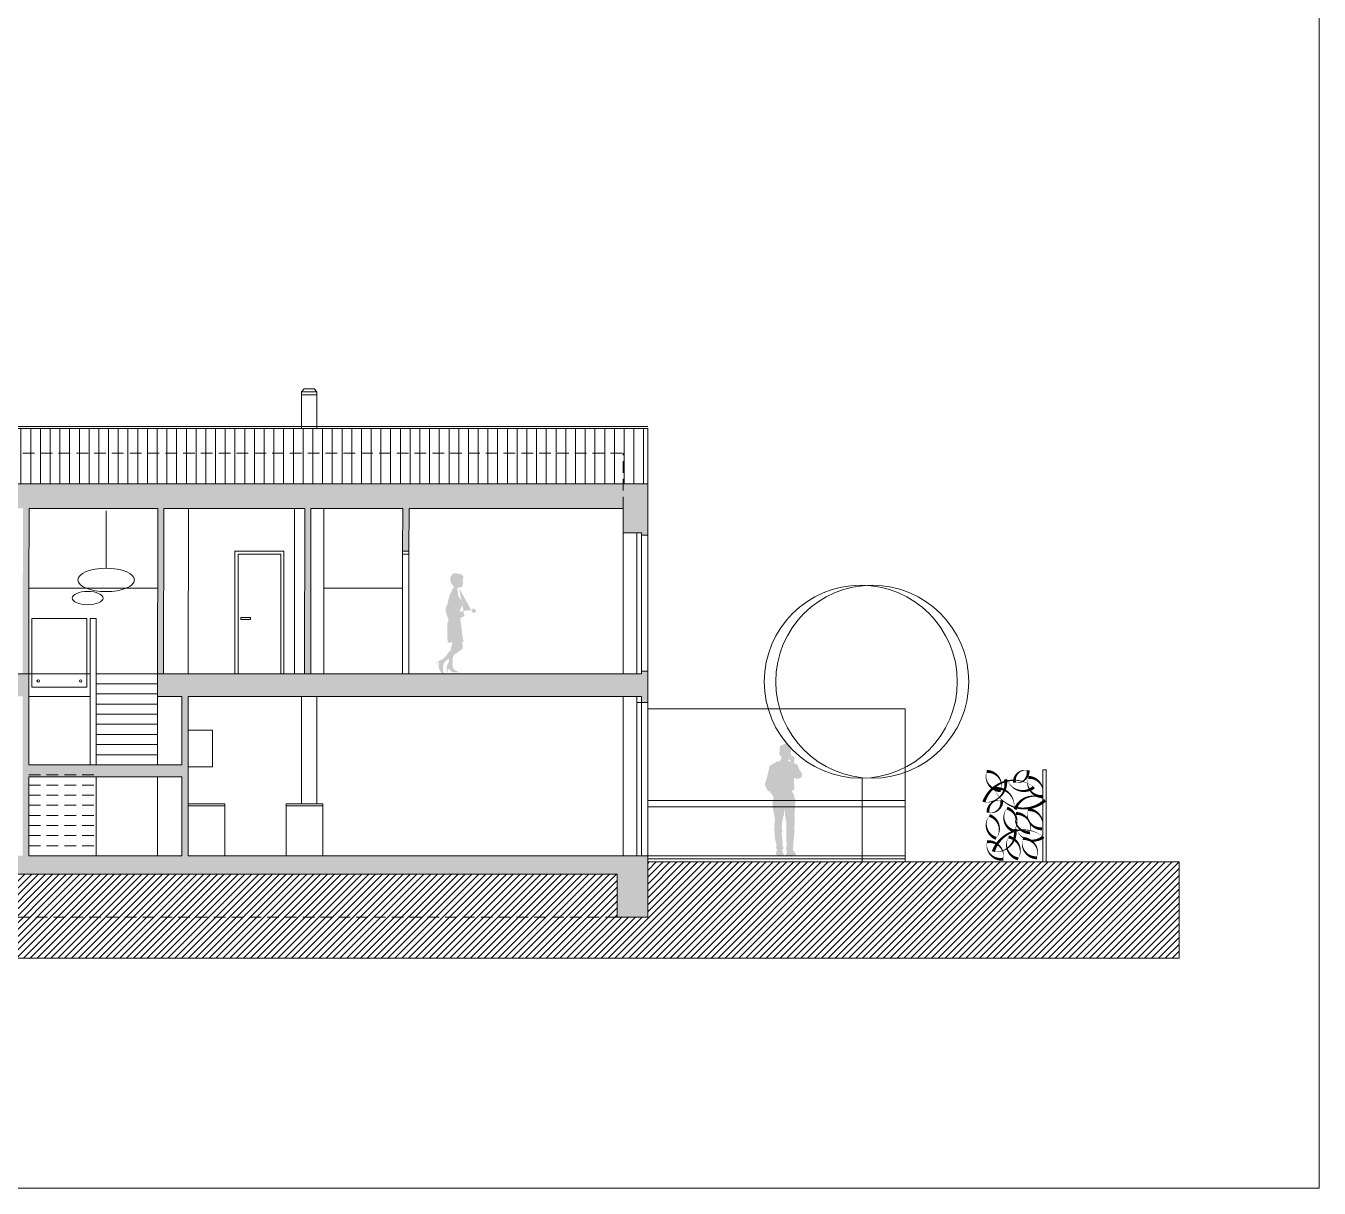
# Model space of a CAD drawing. Header units: metres. Extents: x -686 to 211, y -481 to 125.
# Drawn here: x -202.76 to -181.66, y -262.94 to -243.98 of the extents above; entities that cross this region are included whole.
import ezdxf

# ---------------------------------------------------------------- set-up
doc = ezdxf.new("R2010")
doc.units = ezdxf.units.M
doc.linetypes.add('DASHED', pattern=[19.049999999999997, 12.7, -6.35])
for name, color, linetype in [('2 lidi', 4, 'Continuous'), ('SRAFA', 251, 'Continuous'), ('SRAFY', 3, 'Continuous'), ('stávající stromy', 86, 'Continuous'), ('zariz.predmety', 203, 'Continuous'), ('ZARIZOVAKY', 251, 'Continuous'), ('ZDIVO', 1, 'Continuous')]:
    doc.layers.add(name, color=color, linetype=linetype)
doc.layers.add('FLOATINGWINDOWS', color=2, linetype='Continuous', plot=False)
pattern_1 = [(90, (-31.38879610626662, -166.1209050736639), (-0.15875, 9.720312933465119e-18), [])]

# ---------------------------------------------------------------- blocks, each defined once
blk = doc.blocks.new('pan')
at = {"layer": '2 lidi'}
h = blk.add_hatch(color=254, dxfattribs=at)
h.dxf.hatch_style = 1
h.paths.add_polyline_path([(162.0869538203793, 139.2881764829906), (162.0869538203802, 139.3040680976421), (162.0750297976448, 139.3226083220937), (162.0392576611867, 139.4550384368357), (162.0392576611877, 139.473578639215), (162.0366078518141, 139.4868216661392), (162.0286584919477, 139.4987403660928), (162.0246838290792, 139.5146319807446), (162.0180593568384, 139.5702526320257), (162.0127597722185, 139.5821713319791), (161.9783125575056, 139.6073330588583), (161.9080931721995, 139.6457377905921), (161.8895446772204, 139.6589807954452), (161.8484729902626, 139.6629537101462), (161.8391987086449, 139.6735481052001), (161.8285995735329, 139.6947369394506), (161.8206502136666, 139.7079799443037), (161.8180004384219, 139.7357902589084), (161.8285995735358, 139.7490332858318), (161.8378738210261, 139.7490332858314), (161.851122765515, 139.7715464029088), (161.8550974283854, 139.7914109101872), (161.8537725407633, 139.8099511346381), (161.8484729902711, 139.8152483321651), (161.8471480685236, 139.8827876833992), (161.8391987086581, 139.9105980200758), (161.8232999889242, 139.9186747327599), (161.794152324704, 139.9311921630531), (161.766329548106, 139.941786580179), (161.7471185922498, 139.9444351899794), (161.7040595567926, 139.9364893826556), (161.6782241286919, 139.9153005484073), (161.6696123079481, 139.8934495948151), (161.6629878698305, 139.861004202027), (161.6623254089532, 139.829883136209), (161.6649751841987, 139.8146536629714), (161.6689498811956, 139.803397104432), (161.6696123079428, 139.800086353219), (161.6669625326964, 139.7980999069053), (161.6623254089508, 139.7861811848812), (161.6596756337032, 139.7630059263894), (161.6523887005835, 139.761019480076), (161.6338402056023, 139.7504250629522), (161.6232410363611, 139.7451278654262), (161.621253687862, 139.7411549507275), (161.6066798898773, 139.7047366653123), (161.6066798898769, 139.6961287165725), (161.6133043279902, 139.6537510701442), (161.6146292497409, 139.6424945116049), (161.6106545527428, 139.6325622579657), (161.6027051928761, 139.6279272018537), (161.5821693493957, 139.6193192531146), (161.5682579440327, 139.6166706433162), (161.5589836965421, 139.609386977405), (161.5384478530602, 139.5577392408238), (161.5384478530597, 139.5484691285985), (161.5073128403368, 139.5022512385431), (161.4940639299762, 139.4856974604049), (161.4900892329794, 139.4737787604535), (161.4854521092317, 139.460535733528), (161.4814774122341, 139.449941338475), (161.4808149854855, 139.4307389726106), (161.4847896483539, 139.4121987481596), (161.494726356719, 139.3996178847202), (161.5112875373282, 139.3910099359794), (161.5251989085633, 139.3830641286529), (161.5397727406732, 139.3784290725394), (161.5483845614165, 139.3771047676393), (161.5709077533936, 139.3751183213245), (161.5788571132605, 139.3777669311231), (161.5907811359974, 139.3797533774363), (161.6027051928623, 139.3896856310749), (161.6073423166075, 139.3916720773883), (161.613966788851, 139.3850505749618), (161.6106545527279, 139.3625374578843), (161.6086672042281, 139.3459837018183), (161.6126419012247, 139.3287677822668), (161.61330432797, 139.2877144407381), (161.6073423165999, 139.2546069065354), (161.6086672042219, 139.2340802357711), (161.6073423165973, 139.2075942260659), (161.6172790249623, 139.197661972426), (161.6325152838206, 139.1917026114129), (161.6431144530615, 139.1837568040864), (161.6431144530605, 139.1665408845352), (161.6384773293147, 139.1526357161973), (161.6278781600728, 139.1407170162448), (161.6152916764593, 139.1182038991676), (161.6073423165918, 139.1089337869427), (161.6113170135888, 139.0996636747171), (161.6080047774659, 139.0797991674386), (161.5887938216071, 139.0289461991966), (161.5921060577269, 138.9892171625672), (161.5967431814701, 138.9554474869498), (161.5954182938455, 138.9296236186591), (161.5974056082138, 138.8872459722306), (161.6013803052093, 138.8514898502998), (161.6046925413271, 138.7766668331539), (161.604030080448, 138.7150868208611), (161.6040300804455, 138.6693984452909), (161.604030080444, 138.6429124135142), (161.6053549680616, 138.5430603184881), (161.6027051928146, 138.5284930087361), (161.60535496806, 138.5145878403982), (161.6073423165584, 138.5066420330718), (161.6119794402991, 138.4285082647131), (161.6166165640419, 138.3874549231839), (161.6212536877853, 138.3576581622653), (161.6232410362831, 138.3397800792285), (161.6192663734124, 138.3172669621509), (161.625890845655, 138.2940917036584), (161.6219161486564, 138.2755514792078), (161.6265532724001, 138.2517140572301), (161.6311903961449, 138.2450925548036), (161.6298655085213, 138.2391331937916), (161.6292030817736, 138.2351603011641), (161.6338402055184, 138.2298630815658), (161.6265532723978, 138.2114554840405), (161.5960807205529, 138.1710643059999), (161.583494236938, 138.1551726913482), (161.5821693493143, 138.1465647205371), (161.5781946523166, 138.1439161328094), (161.5775322255685, 138.1326595742705), (161.5967431814238, 138.128353911439), (161.7398316931579, 138.128353911431), (161.7424814684054, 138.1505376352265), (161.7365194570377, 138.1591455839671), (161.7252578610506, 138.1922531181705), (161.7338696476657, 138.202847535295), (161.7358569961649, 138.2094690377209), (161.7424814684106, 138.2452251596513), (161.7424814684113, 138.2578060230897), (161.7312198724241, 138.2862785011806), (161.73850680555, 138.4040087013142), (161.735194569431, 138.4556564378969), (161.735856996186, 138.5913973038511), (161.7378443446894, 138.6748282697353), (161.7484434798043, 138.7033007478249), (161.7570553005511, 138.7788513700988), (161.7650046945501, 138.8487737241389), (161.7742789420407, 138.8567195314641), (161.7756038296608, 138.8037474899823), (161.8047514938756, 138.6805874874657), (161.806076381497, 138.6488042581626), (161.8100510443645, 138.6130481141601), (161.8127008537379, 138.5958322166802), (161.806076381493, 138.5759676873304), (161.8180004383566, 138.5600760726781), (161.8127008537351, 138.5455087629263), (161.8034266062445, 138.5375629556009), (161.7994519092458, 138.5163741434228), (161.8127008537325, 138.4978339189712), (161.8127008537307, 138.4647263847683), (161.8060763814859, 138.4475104872887), (161.8021016844839, 138.3799711139786), (161.7954772463627, 138.2700541383935), (161.7795784924996, 138.250189609044), (161.7848780771196, 138.2422438017183), (161.7915025493629, 138.2303251017645), (161.8021016844763, 138.2316494066635), (161.8007767968512, 138.194568957762), (161.7954772463577, 138.1813259529093), (161.7875278523617, 138.1641100333589), (161.7888527741124, 138.1535156383054), (161.7822283018683, 138.1482184187075), (161.7822283018672, 138.1283539114286), (161.7981270216011, 138.1283539114277), (161.8550974282931, 138.1283539114246), (161.9067682844929, 138.1336511089485), (161.9041185092478, 138.1548399211271), (161.8988189246273, 138.1588128358259), (161.905443396872, 138.1733801455777), (161.9027936216262, 138.1839745627027), (161.8921944523858, 138.199866177355), (161.8908695647638, 138.2210549895334), (161.9027936216293, 138.2382709090842), (161.9080931721225, 138.2501896090369), (161.9027936216312, 138.2740270310146), (161.8974940370114, 138.2899186456665), (161.9279665888635, 138.4210244555056), (161.9292914764901, 138.4832666092125), (161.9359159487354, 138.5097526409888), (161.9332661734909, 138.5415358702924), (161.9385657239843, 138.5561031800441), (161.9359159487385, 138.566697575098), (161.9292914764957, 138.5852377995489), (161.9292914764965, 138.5998051093009), (161.9332661734947, 138.6103995264257), (161.9319412858727, 138.632912643504), (161.9292914764997, 138.6567500654814), (161.921342116635, 138.6978033849393), (161.9412155333732, 138.818314799725), (161.9610889159815, 138.9070429631364), (161.9584391407406, 139.0037169559462), (161.9584391407414, 139.0182842656983), (161.9518146684981, 139.027554377924), (161.950489780876, 139.0460945803035), (161.9504897808766, 139.0580133023279), (161.9465151180078, 139.068607719453), (161.9491648932552, 139.0895313219237), (161.9531395561248, 139.092179909651), (161.9769876698559, 139.1305846413794), (161.9862619173461, 139.1305846413787), (161.9889116925932, 139.1451519732022), (162.0101099969493, 139.1703136780067), (162.0339580765508, 139.1795837902307), (162.0578061561533, 139.2087184097336), (162.0776795728873, 139.25374466596)])
h.paths.add_polyline_path([(161.6775617019299, 139.6551388081873), (161.6696123420636, 139.6657332253126), (161.6682874544408, 139.672354727739), (161.6709372296874, 139.6776519252657), (161.677561701931, 139.6750033375375), (161.6788865895549, 139.6882463423901), (161.6841861741758, 139.692219235017), (161.694785309289, 139.688246342389), (161.7027346691555, 139.6829491448622), (161.7080342537758, 139.6750033375358), (161.7027346691545, 139.6644089204114), (161.6894857587941, 139.6591117228852)], flags=16)
h.paths.add_polyline_path([(161.6828612865544, 139.7240024643206), (161.6788865895574, 139.7332725765461), (161.6841861741781, 139.7332725765458), (161.6868359494242, 139.7292996839183), (161.6881608370471, 139.7253267692197)], flags=16)
h.paths.add_polyline_path([(161.6378149025988, 139.7226781594235), (161.6417895654688, 139.7332725765482), (161.6576882852029, 139.7385697740739), (161.6484140377123, 139.7292996839207)], flags=16)
blk = doc.blocks.new('pani')
at = {"layer": '2 lidi'}
h = blk.add_hatch(color=254, dxfattribs=at)
h.dxf.hatch_style = 1
edge = h.paths.add_edge_path()
edge.add_arc((127.7125445816153, 160.006486360353), 0.01028382336285581, 420.15738032454817, 488.8546129559471, ccw=False)
edge.add_line((127.7176620107387, 160.0154065028369), (127.7783582332915, 159.9805854652282))
edge.add_line((127.7783582332914, 159.9805854652427), (127.7809165913757, 159.9788222169402))
edge.add_line((127.7809165913903, 159.9788222169403), (127.7854209083862, 159.9906496996842))
edge.add_line((127.7854209083862, 159.9906496996842), (127.7979952238018, 159.9868658494711))
edge.add_line((127.7979952237873, 159.9868658494709), (127.7966245649777, 159.9829710239397))
edge.add_arc((127.8113428024709, 159.9589328465416), 0.02818617547550026, 417.0679477813011, 481.47854875566, ccw=False)
edge.add_arc((127.8363472909044, 159.9319305097278), 0.05157620989337796, 418.01845477445363, 460.8190267398489, ccw=False)
edge.add_arc((127.871144863932, 159.935382854572), 0.04098401266637072, 416.40835059919965, 460.5166247991097, ccw=False)
edge.add_arc((127.9003467302377, 159.921918736599), 0.04804920557306866, 414.82660982852707, 457.80675219803874, ccw=False)
edge.add_arc((127.9334381769306, 159.9286379835297), 0.03300362912025683, 446.1076731388703, 459.43910268659516, ccw=False)
edge.add_ellipse((127.7831855234944, 159.9657042891761), major_axis=(4.767710159800002e-05, 0.1525491429022624), ratio=1, start_angle=268.4632272824393, end_angle=308.6852796007429)
edge.add_arc((127.9532235915376, 160.0890425072795), 0.05813163758922323, 158.3411392252194, 208.8232437894766, ccw=False)
edge.add_arc((128.2829918898679, 159.9580859601261), 0.4129509547384177, 509.84542816480837, 518.3411392252195, ccw=False)
edge.add_line((127.9259242002318, 160.1655254839354), (127.9772467674251, 160.2525012987063))
edge.add_line((127.977246767425, 160.2525012987063), (127.9695921220429, 160.2480359007918))
edge.add_line((127.9695921220575, 160.248035900792), (127.9713334645223, 160.3049558509132))
edge.add_line((127.9713334645369, 160.3049558509133), (127.9824033739032, 160.3065349386819))
edge.add_ellipse((127.9104880512265, 160.3144045131663), major_axis=(2.261029787446845e-05, 0.07234461504387459), ratio=1, start_angle=263.772972551509, end_angle=295.7567999352441)
edge.add_ellipse((127.9486275211316, 160.332397355421), major_axis=(9.431580590946066e-06, 0.03017757974244791), ratio=1, start_angle=-63.56876440195146, end_angle=-8.161781600616386)
edge.add_line((127.952921128489, 160.3622679319721), (127.9347493195701, 160.3610876902709))
edge.add_line((127.9347493195701, 160.3610876902709), (127.9153356416653, 160.3601461024701))
edge.add_line((127.9153356416653, 160.3601461024701), (127.9069196591664, 160.3608973631059))
edge.add_arc((127.9071906641746, 160.3639332913511), 0.003047999999882433, 242.03189565388118, 264.8989584059329, ccw=False)
edge.add_arc((127.9117950895971, 160.372604597898), 0.01286595756202403, 154.4370695807236, 242.0318956641819, ccw=False)
edge.add_ellipse((127.8903964518783, 160.3828772629093), major_axis=(3.39749671388752e-06, 0.01087073656630446), ratio=1, start_angle=244.2782288700299, end_angle=336.0300320934197)
edge.add_arc((127.8964540052171, 160.3980589986879), 0.005499525912215009, 218.4689438560781, 252.67045776487112, ccw=False)
edge.add_arc((127.8928329588443, 160.3970012995128), 0.002460705699389315, 112.5014554965395, 253.84200358566181, ccw=False)
edge.add_arc((127.9264550873292, 160.2877434212374), 0.116764206714937, 464.8255324046633, 467.2183602702706, ccw=False)
edge.add_ellipse((127.8864968013957, 160.4033759745351), major_axis=(3.266270599556832e-06, 0.01045086139359943), ratio=1, start_angle=254.730471834477, end_angle=298.4703152205136)
edge.add_ellipse((127.899334935775, 160.3936846345123), major_axis=(4.724786550842821e-06, 0.0151175745707964), ratio=1, start_angle=13.98793659864376, end_angle=18.38585519343384)
edge.add_arc((127.8927974465022, 160.4180499401981), 0.01017373547148671, 239.76627202114992, 280.0401234973605, ccw=False)
edge.add_arc((127.8923289021347, 160.4077490267882), 0.004893361121689614, 459.3217845640042, 522.0136342203881, ccw=False)
edge.add_ellipse((127.8850298147556, 160.4213260967814), major_axis=(3.407464731492455e-06, 0.01090263054666624), ratio=1, start_angle=216.6574919619548, end_angle=305.9071536944742)
edge.add_line((127.8938625996063, 160.4277174406202), (127.8835800853583, 160.4313722405207))
edge.add_line((127.8835800853583, 160.4313722405207), (127.8815901154271, 160.4327007120059))
edge.add_line((127.8815901154271, 160.4327007120059), (127.8799317725682, 160.4336971174532))
edge.add_line((127.8799317725683, 160.4336971174532), (127.8792688296787, 160.435357136576))
edge.add_line((127.8792688296641, 160.4353571365758), (127.8805967904553, 160.4386763453981))
edge.add_line((127.8805967904553, 160.4386763453981), (127.8958476399238, 160.4790017756807))
edge.add_ellipse((127.8929967137824, 160.4800799798012), major_axis=(9.526097348609021e-07, 0.003047999851137721), ratio=1, start_angle=249.3015727408036, end_angle=295.7861349120419)
edge.add_line((127.8957416206016, 160.4814050422783), (127.8902364484189, 160.4928091722846))
edge.add_ellipse((127.8012707534687, 160.4435278917216), major_axis=(3.178590939687923e-05, 0.1017031881624786), ratio=1, start_angle=-60.99845622198116, end_angle=-55.3296565672393)
edge.add_arc((127.9209822880197, 160.507862464376), 0.03663129635522555, 135.7257132444281, 190.2311754233157, ccw=False)
edge.add_ellipse((127.9352949870627, 160.4907022437285), major_axis=(1.840945125420034e-05, 0.05890345503399997), ratio=1, start_angle=43.51048625090534, end_angle=79.39821367104585)
edge.add_arc((127.9203550746537, 160.4991053868045), 0.04302458552665595, 511.6027414891749, 536.7327350482561, ccw=False)
edge.add_arc((127.8933479677804, 160.5288025782637), 0.01424106275010295, 159.227078187775, 220.4293366739411, ccw=False)
edge.add_line((127.8800326681541, 160.5338533864964), (127.8858349975386, 160.5502037836536))
edge.add_arc((127.9079354442382, 160.5279952232405), 0.03133129266364829, 472.9551379745943, 494.8601989201875, ccw=False)
edge.add_arc((127.9313178536703, 160.5368152896754), 0.04084976593513885, 444.49428659019543, 510.637321579843, ccw=False)
edge.add_arc((127.9649171513036, 160.5342694365348), 0.05241907521711254, 436.085596237834, 484.4860422774348, ccw=False)
edge.add_arc((128.0033833795227, 160.5413794793416), 0.05083968654026313, 432.8599268776603, 480.5756481870353, ccw=False)
edge.add_arc((128.0294055558131, 160.5496798265286), 0.04176669762452144, 371.59104919378694, 465.3258436312751, ccw=False)
edge.add_arc((128.042105257299, 160.5144281157976), 0.05196989680119713, 345.98163214273836, 417.1177074126011, ccw=False)
edge.add_arc((128.0574710586558, 160.4880779069111), 0.03766062098689137, 323.40085217692985, 381.43252356793823, ccw=False)
edge.add_arc((128.0285397621681, 160.4689419208247), 0.05925918435281793, 344.0111078675035, 356.79048428046303, ccw=False)
edge.add_arc((128.0655634108398, 160.444918188858), 0.0213782256404927, 328.47350699599156, 381.1133237976593, ccw=False)
edge.add_line((128.0837861777881, 160.4337396694219), (128.0510523455659, 160.3917328831945))
edge.add_ellipse((128.0735056506902, 160.3657333977667), major_axis=(1.07365290223593e-05, 0.03435293348819848), ratio=1, start_angle=40.83198619235218, end_angle=119.7331008917196)
edge.add_ellipse((128.0759369014176, 160.3562200870568), major_axis=(1.035443201485359e-05, 0.03313036397271098), ratio=1, start_angle=103.128597525191, end_angle=135.8095853943575)
edge.add_line((128.0528361172773, 160.3324719314291), (128.0623881329808, 160.3386129619096))
edge.add_line((128.0623881329809, 160.3386129618951), (128.0725430769628, 160.308093154467))
edge.add_line((128.0725430769628, 160.308093154467), (128.0687599614733, 160.3058862441331))
edge.add_arc((127.7165821392304, 160.0851644580096), 0.4156288312402539, 362.72738954519116, 392.076767465641, ccw=False)
edge.add_arc((128.0230277925261, 160.0220027199874), 0.1367379151637393, 372.2555414471916, 397.34078713459166, ccw=False)
edge.add_arc((128.0922561712336, 160.0069480302932), 0.07803577091989843, 366.01673463235653, 394.39351339598124, ccw=False)
edge.add_arc((128.0853082556427, 160.0008923427092), 0.08574375424968082, 350.4076005597608, 369.5565854519064, ccw=False)
edge.add_arc((128.0797448780431, 159.9791277865041), 0.09041790633793888, 326.33456072066906, 364.7430362013368, ccw=False)
edge.add_arc((127.9454976138095, 159.9666473885404), 0.212855870804186, 324.9985449311098, 349.8140676344604, ccw=False)
edge.add_arc((127.8268749620082, 159.7180990259224), 0.3191059606072086, 364.7558608529726, 383.34573302973877, ccw=False)
edge.add_arc((128.1038370944406, 159.7418344522894), 0.04113529345167623, 360.1485611448183, 363.7937174724356, ccw=False)
edge.add_line((128.1449722496099, 159.7419411110992), (128.1453837797029, 159.5832260930891))
edge.add_line((128.1453837797031, 159.5832260930746), (128.1398469220341, 159.5159103313543))
edge.add_line((128.1398469220341, 159.5159103313543), (128.134829923805, 159.4639634335262))
edge.add_arc((128.1285348205488, 159.4647966051702), 0.006350000000000562, 259.13489172980417, 352.46058876184054, ccw=False)
edge.add_line((128.1273378619451, 159.4585604372637), (128.0762029847299, 159.4649299974234))
edge.add_line((128.07620298473, 159.4649299974234), (128.0583345198666, 159.4661850941679))
edge.add_line((128.0583345198665, 159.4661850941824), (128.061894994264, 159.4383550933286))
edge.add_line((128.0618949942641, 159.4383550933286), (128.0685671754691, 159.4137697506342))
edge.add_line((128.0685671754692, 159.4137697506197), (128.0820952296431, 159.3828246990021))
edge.add_line((128.0820952296284, 159.3828246990165), (128.0893428152937, 159.3394229575684))
edge.add_arc((127.982602051, 159.2502488755286), 0.1390884886231232, 395.7851858075937, 399.87628238618254, ccw=False)
edge.add_arc((127.4951451579513, 158.7857361178429), 0.8113515537163977, 394.19771917250023, 402.28040332917396, ccw=False)
edge.add_ellipse((128.3112410741125, 159.3403068395917), major_axis=(5.480022221890836e-05, 0.1753405020471864), ratio=1, start_angle=124.2156261666667, end_angle=157.6726714494516)
edge.add_arc((128.2458160651454, 159.126034000767), 0.05211335945743379, 402.273187143879, 451.36023656277763, ccw=False)
edge.add_ellipse((128.4444320003529, 159.3065907644119), major_axis=(6.760346029346653e-05, 0.2163061423479677), ratio=1, start_angle=132.2910941380454, end_angle=146.726391685159)
edge.add_line((128.3257017605145, 159.1257829052634), (128.3238881857697, 159.1135207881462))
edge.add_line((128.3238881857552, 159.113520788146), (128.3084451631888, 159.1241359075377))
edge.add_line((128.3084451631887, 159.1241359075377), (128.3039736298048, 159.1282621471314))
edge.add_line((128.3039736298049, 159.1282621471314), (128.2858785519879, 159.1376939904929))
edge.add_line((128.2858785519879, 159.1376939904929), (128.2819549344195, 159.1360635112799))
edge.add_line((128.2819549344194, 159.1360635112799), (128.2805410414433, 159.129491552874))
edge.add_line((128.2805410414286, 159.1294915528884), (128.278794080307, 159.1181777955612))
edge.add_line((128.278794080307, 159.1181777955612), (128.2856662212047, 159.0980977957829))
edge.add_line((128.2856662212049, 159.0980977957684), (128.286976900491, 159.0760858404416))
edge.add_line((128.2869769004763, 159.076085840456), (128.2792262925046, 159.0470860476672))
edge.add_line((128.2792262925045, 159.0470860476672), (128.2672856124421, 159.0126623365342))
edge.add_line((128.2672856124421, 159.0126623365342), (128.2478307653736, 158.9797194659109))
edge.add_line((128.2478307653734, 158.9797194659255), (128.2183520266918, 158.9531989150192))
edge.add_line((128.2183520267066, 158.9531989150048), (128.2066477876098, 158.9492558371703))
edge.add_line((128.2066477875952, 158.9492558371701), (128.2029240108966, 158.9504704373126))
edge.add_line((128.202924010911, 158.9504704373274), (128.2041896698551, 158.9684892732368))
edge.add_line((128.2041896698551, 158.9684892732368), (128.2103115371808, 159.0014156253475))
edge.add_line((128.2103115371809, 159.001415625333), (128.2130943028058, 159.0545903333667))
edge.add_line((128.2130943028057, 159.0545903333812), (128.2075635378724, 159.0978655645165))
edge.add_line((128.2075635378871, 159.0978655645021), (128.1997529028023, 159.1222401600332))
edge.add_line((128.1997529028023, 159.1222401600332), (128.1736564524132, 159.1574295552277))
edge.add_line((128.1736564524132, 159.1574295552277), (128.13847251512, 159.1858330059042))
edge.add_line((128.13847251512, 159.1858330059042), (128.1159731708734, 159.2039857304917))
edge.add_ellipse((128.2682100498716, 159.1873434079397), major_axis=(4.786296198834154e-05, 0.1531438276103477), ratio=1, start_angle=83.77918592412509, end_angle=120.9883381173614)
edge.add_arc((128.0284242506485, 159.0434339361924), 0.1265116057038329, 357.8360208435755, 390.97043112319506, ccw=False)
edge.add_ellipse((128.7766190050349, 158.9675679743403), major_axis=(0.0001955925514645735, 0.6258240346816508), ratio=1, start_angle=83.49545622933275, end_angle=89.3577375330603)
edge.add_line((128.1508364813744, 158.9747786414744), (128.1396420539066, 158.9746321865877))
edge.add_line((128.1396420539067, 158.9746321865732), (128.1350277061706, 159.0276594353663))
edge.add_ellipse((128.1306521357947, 159.0280070510249), major_axis=(1.371832018897022e-06, 0.004389356560580007), ratio=1, start_angle=265.4756041301545, end_angle=386.9949361400867)
edge.add_ellipse((128.1988049001253, 158.8941170455751), major_axis=(4.832648715747855e-05, 0.1546269372142362), ratio=1, start_angle=26.99493614008674, end_angle=48.31789460879737)
edge.add_arc((128.0317003538676, 159.0430018301874), 0.06918236798137159, 276.77486161330796, 318.29998761463094, ccw=False)
edge.add_line((128.0398616799009, 158.9743025376491), (127.9644905558575, 158.9741470312433))
edge.add_line((127.9644905558721, 158.9741470312434), (127.96769602981, 158.9908079820544))
edge.add_ellipse((127.9447068779287, 159.1052586295324), major_axis=(3.648441442148625e-05, 0.1167366715413367), ratio=1, start_angle=191.3754970598137, end_angle=226.3235654547076)
edge.add_ellipse((127.9790508794839, 159.08626899549), major_axis=(2.482097396939064e-05, 0.07941796330145921), ratio=1, start_angle=219.0935125914507, end_angle=272.1836806674058)
edge.add_ellipse((127.3399873211286, 159.1085215244832), major_axis=(0.000224614212157791, 0.7186826463833345), ratio=1, start_angle=268.4829492313571, end_angle=275.6522754542194)
edge.add_ellipse((127.8360106376219, 159.1764834917612), major_axis=(6.850869878427165e-05, 0.2192025716875426), ratio=1, start_angle=-89.30295255477233, end_angle=-68.11093008585826)
edge.add_line((128.0394358646617, 159.2581410029335), (127.996667530766, 159.2847501993339))
edge.add_arc((128.6139196248974, 160.2306047132516), 1.129442742776673, 234.2600633318144, 236.87206709382582, ccw=False)
edge.add_line((127.9542040849187, 159.3138624836609), (127.8950979841812, 159.3604663960796))
edge.add_arc((127.9042669858275, 159.3720951179294), 0.01480870564250669, 173.7381535170441, 231.7449667642247, ccw=False)
edge.add_line((127.8895466317703, 159.3737103390494), (127.9009843522491, 159.4779482622338))
edge.add_line((127.9009843522491, 159.4779482622338), (127.879911739804, 159.4796737022951))
edge.add_arc((127.8804299479309, 159.4860025221008), 0.006350000000001204, 160.0299278343041, 265.31902449704654, ccw=False)
edge.add_line((127.8744617661774, 159.4881712329024), (127.8902968651639, 159.5317486196949))
edge.add_line((127.8902968651786, 159.5317486196805), (127.9021196187992, 159.6220875768831))
edge.add_line((127.9021196187847, 159.6220875768829), (127.9020852005659, 159.6226373656715))
edge.add_line((127.9020852005658, 159.6226373656715), (127.9154507557457, 159.7471094197007))
edge.add_line((127.9154507557457, 159.7471094197007), (127.9287509221187, 159.823381292872))
edge.add_line((127.9287509221187, 159.823381292872), (127.9263825536266, 159.8675091165634))
edge.add_arc((127.9545999935078, 159.9346114529635), 0.07279386967657109, 235.0165641503065, 247.1925880541017, ccw=False)
edge.add_arc((127.9276354881584, 159.9867486213552), 0.1127502323811959, 235.796702644434, 262.47219632415835, ccw=False)
edge.add_arc((127.8785457332291, 159.9866083463191), 0.09419989882836, 227.2097953127797, 261.27422402666645, ccw=False)
edge.add_arc((127.8257552703845, 159.9880953236745), 0.07149803490939582, 229.4789134838832, 260.98680299462166, ccw=False)
edge.add_line((127.7793010054635, 159.9337448842468), (127.7775843767935, 159.9295593409506))
edge.add_line((127.7775843767936, 159.9295593409506), (127.7643309444526, 159.9352714515504))
edge.add_line((127.7643309444527, 159.9352714515358), (127.7667678833286, 159.9416703911764))
edge.add_line((127.7667678833429, 159.9416703911911), (127.7344071048295, 159.9540576331064))
edge.add_line((127.7344071048296, 159.9540576331064), (127.7304781724453, 159.9473962147257))
edge.add_arc((127.7279270972523, 159.9489008495316), 0.002961741128500069, 261.05338379827754, 329.46771856180015, ccw=False)
edge.add_line((127.7274665046204, 159.9459751419334), (127.6933495867054, 159.9513461507566))
edge.add_line((127.6933495867055, 159.9513461507566), (127.6640421879898, 159.9760920488185))
edge.add_arc((127.6659529306052, 159.9783550055208), 0.002961741128501487, 128.8546129559471, 229.8237013657089, ccw=False)
edge.add_line((127.6640948930652, 159.9806614328427), (127.7060930623308, 160.0144947885323))
edge = h.paths.add_edge_path(flags=16)
edge.add_arc((128.1346859587969, 159.7428794037193), 0.01028382336285175, 360.1485611448183, 363.6714558781501, ccw=False)
edge.add_arc((128.1346859587969, 159.7428794037193), 0.01028382336285175, 360.1485611448183, 363.67145587815)
edge = h.paths.add_edge_path(flags=17)
edge.add_arc((128.1244029945704, 159.7425347255257), 0.0205676467257035, 360.1485611448183, 363.7108327839449, ccw=False)
edge.add_arc((128.1244029945704, 159.7425347255257), 0.0205676467257035, 360.1485611448183, 363.7108327839449)
edge = h.paths.add_edge_path(flags=16)
edge.add_arc((127.9276354881584, 159.9867486213552), 0.1127502323811998, 235.5357133074828, 235.796702644434, ccw=False)
edge.add_line((127.7344071048296, 159.9540576331064), (127.7330717515118, 159.9545687872025))
edge.add_line((127.956530631155, 160.3625023657362), (127.9529211285036, 160.3622679319723))

msp = doc.modelspace()

# ---------------------------------------------------------------- hatches: boundary and pattern name
at = {"layer": 'SRAFA', "linetype": 'Continuous', "lineweight": 0}
h = msp.add_hatch(dxfattribs=at)
h.set_pattern_fill('LINE', color=256, scale=0.05, angle=90, style=0)
h.set_pattern_definition(pattern_1)
h.paths.add_polyline_path([(-192.6112222077118, -250.5485527960353), (-205.7112222077116, -250.5485527960353), (-205.7112222077116, -250.9485527960353), (-193.0112222077117, -250.9485527960353), (-193.0112222077117, -251.4518450079029), (-192.6112222077118, -251.4518450079029)])
h = msp.add_hatch(dxfattribs=at)
h.set_pattern_fill('LINE', color=256, scale=0.05, angle=90, style=0)
h.set_pattern_definition(pattern_1)
h.paths.add_polyline_path([(-193.0112222077117, -250.9485527960353), (-205.7112222077116, -250.9485527960353), (-205.7112222077116, -251.4518450079029), (-193.0112222077117, -251.4518450079029)])
for points in [[(-193.0112222077117, -251.4518450079029), (-205.7112222077116, -251.4518450079029), (-205.7112222077116, -251.8518450079029), (-202.8063434831966, -251.8518450079028), (-202.8112222077119, -254.5485527960353), (-202.7112222077119, -254.5485527960353), (-202.7112222077119, -253.1522849384828), (-202.7063434831966, -251.8518450079028), (-200.6062524317931, -251.8518450079028), (-200.6105425354827, -254.5485527960356), (-200.5111311563084, -254.5485527960356), (-200.506252431793, -251.8518450079029), (-198.2063434831952, -251.8518450079028), (-198.2112222077106, -254.5485527960356), (-198.1112222077106, -254.5485527960356), (-198.1063434831953, -251.8518450079028), (-196.6071014143166, -251.8518450079028), (-196.611980138832, -252.5485527960355), (-196.5112222077105, -252.5485527960355), (-196.5063434831951, -251.8518450079029), (-193.0112222077117, -251.8518450079029)], [(-192.6112222077118, -251.4518450079029), (-193.0112222077117, -251.4518450079029), (-193.0112222077117, -251.8518450079029), (-193.0112222077117, -252.2485527960358), (-192.7112222077118, -252.2485527960358), (-192.7112222077118, -252.2885527960358), (-192.6112222077118, -252.2885527960358)], [(-202.7112222077119, -254.5485527960353), (-206.0063434831967, -254.5485527960354), (-206.0063434831967, -254.5085527960354), (-206.1112222077116, -254.5085527960354), (-206.1112222077119, -258.5185527960354), (-205.6112222077119, -258.5185527960355), (-205.611222207712, -257.8185527960354), (-193.1112222077118, -257.8185527960353), (-193.1112222077118, -258.5185527960354), (-192.6112222077118, -258.5185527960354), (-192.6112222077118, -257.6185527960354), (-192.6112222077118, -257.5185527960353), (-200.1111311563083, -257.5185527960353), (-202.811222207712, -257.5185527960354), (-205.7112222077118, -257.5185527960354), (-205.7112222077118, -254.9185527960352), (-202.811222207712, -254.9185527960353), (-202.7112222077118, -254.9185527960352)], [(-192.6112222077117, -254.5085527960359), (-192.7112222077117, -254.5085527960359), (-192.7112222077117, -254.5485527960358), (-198.2112222077106, -254.5485527960356), (-200.1111311563083, -254.5485527960356), (-200.6105425354827, -254.5485527960356), (-200.6111311563085, -254.9185527960359), (-200.1111311563084, -254.9185527960353), (-193.0112222077119, -254.9185527960353), (-192.7112222077118, -254.9185527960352), (-192.7112222077118, -255.0185527960355), (-192.6112222077118, -255.0185527960355)], [(-202.711222207712, -254.9185527960352), (-202.811222207712, -254.9185527960356), (-202.8112222077119, -257.5185527960354), (-202.711222207712, -257.5185527960354), (-202.711222207712, -256.2301799181406), (-200.2111311563083, -256.2301799181407), (-200.2111311563083, -257.5185527960353), (-200.1111311563083, -257.5185527960353), (-200.1111311563083, -254.9185527960353), (-200.2111311563083, -254.9185527960354), (-200.2111311563084, -256.0335527960358), (-200.6111311563084, -256.0335527960357), (-202.711222207712, -256.0335527960357)]]:
    msp.add_hatch(color=256, dxfattribs=at).paths.add_polyline_path(points)
at = {"layer": 'SRAFY', "linetype": 'Continuous', "lineweight": 0}
h = msp.add_hatch(dxfattribs=at)
h.set_pattern_fill('ANSI31', color=256, scale=0.025, style=0)
h.set_pattern_definition([(45, (82.90954015697662, 217.0132286932101), (-0.0561266007566822, 0.05612660075668222), [])])
h.paths.add_polyline_path([(-214.2249040112247, -257.7685527960354), (-214.2249040112247, -259.1894265005908), (-183.9386630099852, -259.1894265005908), (-183.9386630099852, -257.6185527960354), (-192.6112222077118, -257.6185527960354), (-192.6112222077118, -258.5185527960354), (-193.1112222077118, -258.5185527960354), (-193.1112222077119, -257.8185527960353), (-205.6112222077119, -257.8185527960354), (-205.6112222077119, -258.5185527960355), (-206.1112222077119, -258.5185527960354), (-206.1112222077119, -257.6185527960354), (-210.6112222077119, -257.6185527960353), (-210.6112222077119, -257.7685527960354)])

# ---------------------------------------------------------------- linework, layer by layer
at = {"linetype": 'Continuous', "lineweight": 0}
for p, q in [((-188.4112222077121, -255.1185527960354), (-192.6112222077118, -255.1185527960358)), ((-188.4112222077119, -257.6185527960354), (-188.4112222077118, -255.1185527960354)), ((-188.411222207712, -256.6185527960353), (-192.6112222077119, -256.6185527960353)), ((-188.411222207712, -256.7185527960353), (-192.6112222077119, -256.7185527960353)), ((-188.411222207712, -257.5185527960354), (-192.6112222077118, -257.5185527960352)), ((-188.4112222077118, -257.5685527960352), (-192.6112222077118, -257.5685527960355))]:
    msp.add_line(p, q, dxfattribs=at)
at = {"layer": 'FLOATINGWINDOWS', "linetype": 'Continuous', "lineweight": 0}
msp.add_lwpolyline([(-181.6550543729824, -73.19506741023451), (-216.4447009298617, -73.19506741023451), (-216.4447009298617, -262.9395136540472), (-181.6550543729824, -262.9395136540472)], close=True, dxfattribs=at)
at = {"layer": 'FLOATINGWINDOWS', "linetype": 'Continuous', "lineweight": 0, "flags": 128}
msp.add_lwpolyline([(-214.2249040112247, -257.7685527960354), (-214.2249040112247, -259.1894265005908), (-183.9386630099852, -259.1894265005908), (-183.9386630099852, -257.6185527960354), (-192.6112222077118, -257.6185527960354), (-192.6112222077118, -258.5185527960354), (-193.1112222077118, -258.5185527960354), (-193.1112222077119, -257.8185527960353), (-205.6112222077119, -257.8185527960354), (-205.6112222077119, -258.5185527960355), (-206.1112222077119, -258.5185527960354), (-206.1112222077119, -257.6185527960354), (-210.6112222077119, -257.6185527960353), (-210.6112222077119, -257.7685527960354), (-214.2249040112247, -257.7685527960354)], close=True, dxfattribs=at)
at = {"layer": 'SRAFY', "linetype": 'Continuous', "lineweight": 0}
for p, q in [((-198.2612222077117, -249.9485527960354), (-198.2179548731238, -249.8985527960353)), ((-198.2612222077117, -249.9485527960354), (-198.0112222077117, -249.9485527960354)), ((-198.2612222077117, -250.5485527960353), (-198.2612222077117, -249.9485527960354)), ((-198.2612222077117, -249.9985527960353), (-198.0112222077117, -249.9985527960353)), ((-198.2179548731237, -249.8985527960353), (-198.0544895422998, -249.8985527960353)), ((-198.0112222077117, -249.9485527960354), (-198.0544895422997, -249.8985527960353)), ((-198.0112222077117, -250.5485527960353), (-198.0112222077117, -249.9485527960354)), ((-205.7112222077116, -250.5135527960353), (-192.6112222077118, -250.5135527960353)), ((-205.7112222077116, -250.5485527960352), (-198.2612222077117, -250.5485527960353)), ((-198.0112222077117, -250.5485527960352), (-192.6112222077118, -250.5485527960353)), ((-200.106252431793, -251.8518450079029), (-200.1111311563083, -254.5485527960356)), ((-198.3762222077117, -251.8518450079028), (-198.3762222077115, -254.5485527960356)), ((-197.8962222077118, -251.8518450079028), (-197.8962222077119, -254.5485527960356)), ((-193.0112222077118, -254.5485527960358), (-193.0112222077117, -252.2485527960358)), ((-192.7862222077117, -252.2485527960356), (-192.7862222077117, -254.5485527960358)), ((-192.7112222077118, -252.2885527960357), (-192.7112222077118, -254.5485527960358)), ((-192.7112222077118, -254.5085527960359), (-192.7112222077118, -252.2885527960358)), ((-192.6112222077118, -254.5085527960359), (-192.6112222077117, -252.2885527960358)), ((-199.3470088388316, -252.5485527960353), (-198.5470088388316, -252.5485527960354)), ((-199.3470088388316, -252.5485527960353), (-199.3470088388316, -254.5485527960353)), ((-199.2970088388316, -252.5985527960354), (-198.5970088388316, -252.5985527960354)), ((-199.2970088388316, -252.5985527960354), (-199.2970088388317, -254.5485527960355)), ((-198.5970088388316, -252.5985527960354), (-198.5970088388317, -254.5485527960356)), ((-198.5970088388316, -252.5985527960354), (-198.5970088388317, -254.5485527960356)), ((-198.5470088388316, -252.5485527960354), (-198.5470088388316, -254.5485527960356)), ((-196.6119801388321, -252.5485527960355), (-196.6119801388321, -254.5485527960357)), ((-196.611980138832, -252.5985527960354), (-196.5112222077105, -252.5985527960354)), ((-196.5112222077105, -252.5485527960355), (-196.5112222077105, -254.5485527960357)), ((-201.6112222077112, -253.6485527960355), (-201.7112222077112, -253.6485527960356)), ((-201.7112222077111, -253.6485527960356), (-201.711222207711, -256.0335527960357)), ((-201.6112222077112, -253.6485527960355), (-201.6112222077111, -256.0335527960357)), ((-202.7112222077119, -254.5485527960353), (-201.711222207711, -254.5485527960354)), ((-201.6112222077112, -254.5485527960358), (-200.6111311563084, -254.5485527960356)), ((-201.6112222077112, -254.7135527960358), (-200.6111311563084, -254.7135527960356)), ((-202.7112222077118, -254.9185527960352), (-201.711222207711, -254.9185527960352)), ((-201.6112222077112, -254.8785527960357), (-200.6111311563084, -254.8785527960355)), ((-200.6111311563084, -254.9185527960359), (-200.6111311563084, -256.0335527960356)), ((-193.0112222077119, -254.9185527960352), (-193.0112222077119, -257.5185527960352)), ((-192.7862222077118, -255.0185527960355), (-192.7862222077117, -254.9185527960352)), ((-201.6112222077112, -255.0435527960357), (-200.6111311563084, -255.0435527960355)), ((-192.7862222077118, -255.0185527960355), (-192.7862222077118, -257.5185527960353)), ((-192.7112222077118, -255.0185527960355), (-192.7862222077118, -255.0185527960355)), ((-192.7112222077118, -255.0185527960355), (-192.7112222077118, -257.5185527960353)), ((-192.6112222077118, -257.5185527960353), (-192.6112222077118, -255.0185527960355)), ((-201.6112222077112, -255.2085527960357), (-200.6111311563084, -255.2085527960355)), ((-201.6112222077111, -255.3735527960358), (-200.6111311563084, -255.3735527960355)), ((-201.6112222077111, -255.5385527960356), (-200.6111311563084, -255.5385527960354)), ((-201.6112222077111, -255.7035527960354), (-200.6111311563083, -255.7035527960354)), ((-201.6112222077111, -255.8685527960354), (-200.6111311563084, -255.8685527960353)), ((-186.1612222077118, -257.6185527960354), (-186.1612222077118, -256.1185527960354)), ((-186.1112222077118, -256.1185527960354), (-186.1612222077118, -256.1185527960354)), ((-186.1112222077118, -257.6185527960354), (-186.1112222077118, -256.1185527960354)), ((-201.6112222077111, -256.2301799181405), (-201.6112222077111, -257.5185527960354)), ((-200.6111311563084, -256.2301799181405), (-200.6111311563084, -257.5185527960353))]:
    msp.add_line(p, q, dxfattribs=at)
at = {"layer": 'SRAFY', "linetype": 'DASHED', "lineweight": 0, "ltscale": 0.015}
for p, q in [((-205.7112222077116, -250.9485527960353), (-193.0112222077117, -250.9485527960353)), ((-193.0112222077117, -251.8518450079029), (-193.0112222077117, -250.9485527960353)), ((-202.711222207712, -256.1985527960353), (-201.6112222077111, -256.1985527960352)), ((-202.711222207712, -256.3635527960353), (-201.6112222077111, -256.3635527960352)), ((-202.711222207712, -256.5285527960352), (-201.6112222077111, -256.5285527960351)), ((-202.711222207712, -256.6935527960352), (-201.6112222077111, -256.6935527960351)), ((-202.711222207712, -256.8585527960352), (-201.6112222077111, -256.8585527960351)), ((-202.711222207712, -257.0235527960351), (-201.6112222077111, -257.0235527960351)), ((-202.7112222077119, -257.188552796035), (-201.611222207711, -257.188552796035)), ((-202.7112222077119, -257.353552796035), (-201.611222207711, -257.3535527960349)), ((-193.1112222077118, -258.5185527960354), (-205.6112222077119, -258.5185527960355))]:
    msp.add_line(p, q, dxfattribs=at)
at = {"layer": 'SRAFY', "linetype": 'Continuous', "lineweight": 0}
msp.add_lwpolyline([(-199.2510633452211, -253.6321820734343), (-199.0918916177545, -253.6321820734343), (-199.0918916177545, -253.6650124054834), (-199.2510633452211, -253.6650124054834)], close=True, dxfattribs=at)
at = {"layer": 'stávající stromy', "linetype": 'Continuous', "lineweight": 0}
msp.add_line((-189.1113895146987, -256.2440473372176), (-189.1113895146987, -257.6185527960354), dxfattribs=at)
for centre in [(-189.1340001141458, -254.6781611755923), (-188.9479855796054, -254.6781611755923)]:
    msp.add_circle(centre, 1.574388871014321, dxfattribs=at)
at = {"layer": 'zariz.predmety', "color": 253, "linetype": 'Continuous', "ltscale": 0.001}
for points in [[(-186.8497081850726, -256.4553022870573, 0, 0, 0.5205670505517462), (-186.8497081850726, -256.4553022870573, 0, 0.05, 0.5205670505517462), (-187.0796526705776, -256.1415614894049, 0, 0.05, 0.5205670505517462), (-186.8497081850726, -256.4553022870573, 0.05, 0.05, 0)], [(-186.6263449102265, -256.3238263376027, 0, 0, 0.5205670505517462), (-186.6263449102265, -256.3238263376027, 0, 0.05, 0.5205670505517462), (-186.4040520339375, -256.1241167231583, 0, 0.05, 0.5205670505517462), (-186.6263449102265, -256.3238263376027, 0.05, 0.05, 0)], [(-187.1262803192334, -256.6405274872826, 0, 0, 0.5205670505517462), (-187.1262803192334, -256.6405274872826, 0, 0.05, 0.5205670505517462), (-186.7738251735803, -256.2707673137852, 0, 0.05, 0.5205670505517462), (-186.7430669047327, -256.2783599470077, 0, 0.05, 0.5205670505517462), (-186.3093375985902, -256.3984687046077, 0, 0.05, 0.5205670505517462), (-187.1262803192334, -256.6405274872826, 0.05, 0.05, 0)], [(-186.1255075430473, -256.612041710197, 0, 0, 0.5205670505517462), (-186.1255075430473, -256.612041710197, 0, 0.05, 0.5205670505517462), (-186.6138699874876, -256.7618727433593, 0, 0.05, 0.5205670505517462), (-186.6369714084368, -256.7401922562564, 0, 0.05, 0.5205670505517462), (-186.9563433400343, -256.4230979580371, 0, 0.05, 0.5205670505517462), (-186.1255075430473, -256.612041710197, 0.05, 0.05, 0)], [(-186.1720233034399, -256.5524259544301, 0, 0, 0.5205670505517462), (-186.1720233034399, -256.5524259544301, 0, 0.05, 0.5205670505517462), (-186.4019677889449, -256.2386851567776, 0, 0.05, 0.5205670505517462), (-186.1720233034399, -256.5524259544301, 0.05, 0.05, 0)], [(-187.0569934889434, -256.813528436959, 0, 0, 0.5205670505517462), (-187.0569934889434, -256.813528436959, 0, 0.05, 0.5205670505517462), (-186.8347006126544, -256.6138188225146, 0, 0.05, 0.5205670505517462), (-187.0569934889434, -256.813528436959, 0.05, 0.05, 0)], [(-186.6377123507558, -257.1139473610488, 0, 0, 0.5205670505517462), (-186.6377123507558, -257.1139473610488, 0, 0.05, 0.5205670505517462), (-186.7481620464249, -256.7409746824507, 0, 0.05, 0.5205670505517462), (-186.6377123507558, -257.1139473610488, 0.05, 0.05, 0)], [(-186.3736847011818, -257.1416055013304, 0, 0, 0.5205670505517462), (-186.3736847011818, -257.1416055013304, 0, 0.05, 0.5205670505517462), (-186.6036291866693, -256.8278647036507, 0, 0.05, 0.5205670505517462), (-186.3736847011818, -257.1416055013304, 0.05, 0.05, 0)], [(-186.1772119954071, -257.0786702514318, 0, 0, 0.5205670505517462), (-186.1772119954071, -257.0786702514318, 0, 0.05, 0.5205670505517462), (-186.4071564809267, -256.7649294537779, 0, 0.05, 0.5205670505517462), (-186.1772119954071, -257.0786702514318, 0.05, 0.05, 0)], [(-186.9249105600288, -257.2335697194478, 0, 0, 0.5205670505517462), (-186.9249105600288, -257.2335697194478, 0, 0.05, 0.5205670505517462), (-187.0353602557124, -256.8605970408482, 0, 0.05, 0.5205670505517462), (-186.9249105600288, -257.2335697194478, 0.05, 0.05, 0)], [(-186.9717732469691, -257.450214150451, 0, 0, 0.5205670505517462), (-186.9717732469691, -257.450214150451, 0, 0.05, 0.5205670505517462), (-186.619318101316, -257.0804539769537, 0, 0.05, 0.5205670505517462), (-186.5885598324684, -257.0880466101761, 0, 0.05, 0.5205670505517462), (-186.154830526326, -257.2081553677762, 0, 0.05, 0.5205670505517462), (-186.9717732469691, -257.450214150451, 0.05, 0.05, 0)], [(-186.7216886835506, -257.2114684231685, 0, 0, 0.5205670505517462), (-186.7216886835506, -257.2114684231685, 0, 0.05, 0.5205670505517462), (-186.5662364511456, -257.5680386935324, 0, 0.05, 0.5205670505517462), (-186.7216886835506, -257.2114684231685, 0.05, 0.05, 0)], [(-186.2594349799811, -257.5507780284682, 0, 0, 0.5205670505517462), (-186.2594349799811, -257.5507780284682, 0, 0.05, 0.5205670505517462), (-186.4893794654861, -257.2370372308159, 0, 0.05, 0.5205670505517462), (-186.2594349799811, -257.5507780284682, 0.05, 0.05, 0)], [(-187.0750394458205, -257.2905300121726, 0, 0, 0.5205670505517462), (-187.0750394458205, -257.2905300121726, 0, 0.05, 0.5205670505517462), (-186.8082782151158, -257.5736310547657, 0, 0.05, 0.5205670505517462), (-187.0750394458205, -257.2905300121726, 0.05, 0.05, 0)]]:
    msp.add_lwpolyline(points, format="xyseb", close=True, dxfattribs=at)
at = {"layer": 'ZARIZOVAKY', "linetype": 'Continuous', "lineweight": 0}
for p, q in [((-201.4482352435678, -251.8888099953054), (-201.4482352435679, -252.8262794057659)), ((-202.711222207712, -253.1522849384882), (-200.6111311563085, -253.1522849384882)), ((-197.8962222077119, -253.1522849384883), (-196.6162077976213, -253.1522849384883)), ((-198.2612222077117, -256.6685527960352), (-198.2612222077117, -254.9185527960353)), ((-198.0112222077117, -256.6685527960352), (-198.0112222077117, -254.9185527960353)), ((-200.1111311563084, -255.4685527960352), (-199.7111311563084, -255.4685527960352)), ((-199.7111311563085, -255.4685527960352), (-199.7111311563084, -256.0685527960354)), ((-200.1111311563084, -256.0685527960352), (-199.7111311563084, -256.0685527960352)), ((-200.1111311563083, -256.6685527960353), (-199.5112222077119, -256.6685527960352)), ((-200.1111311563083, -256.7035527960353), (-199.5112222077119, -256.7035527960352)), ((-199.5112222077119, -256.6685527960352), (-199.5112222077119, -257.5185527960353)), ((-198.5112222077119, -256.6685527960352), (-197.9112222077119, -256.6685527960352)), ((-198.5112222077119, -256.6685527960352), (-198.5112222077119, -257.5185527960353)), ((-198.5112222077119, -256.7035527960352), (-197.9112222077119, -256.7035527960352)), ((-197.9112222077118, -256.6685527960352), (-197.9112222077119, -257.5185527960353))]:
    msp.add_line(p, q, dxfattribs=at)
msp.add_lwpolyline([(-202.6612222077119, -253.6485527960356), (-201.7612222077111, -253.6485527960356), (-201.7612222077111, -254.7654185072977), (-202.6612222077119, -254.7654185072977)], close=True, dxfattribs=at)
for centre, radius in [((-202.5574989939014, -254.6660428215008), 0.02), ((-201.8649454215214, -254.6660428215008), 0.02000000000000001)]:
    msp.add_circle(centre, radius, dxfattribs=at)
for centre, major_axis, ratio in [((-201.4482352435679, -253.0177429767216), (0.4629708920717803, 0), 0.4135542303725712), ((-201.7504009935159, -253.3138584410966), (0.2525644156252679, 0), 0.4290552295026087)]:
    msp.add_ellipse(centre, major_axis=major_axis, ratio=ratio, dxfattribs=at)
at = {"layer": 'ZDIVO', "linetype": 'Continuous', "lineweight": 0}
for p, q in [((-205.7112222077116, -250.5485527960353), (-192.6112222077118, -250.5485527960353)), ((-192.6112222077118, -250.5485527960353), (-192.6112222077118, -252.2885527960357)), ((-205.7112222077116, -251.4518450079029), (-192.6112222077118, -251.4518450079029)), ((-202.7063434831966, -251.8518450079029), (-202.711222207712, -253.1522849384882)), ((-202.7063434831966, -251.8518450079029), (-200.6062524317931, -251.8518450079028)), ((-200.6062524317931, -251.8518450079029), (-200.6111311563085, -254.9185527960353)), ((-200.5062524317929, -251.8518450079029), (-200.5111311563084, -254.5485527960355)), ((-200.5062524317929, -251.8518450079029), (-198.2063434831953, -251.8518450079028)), ((-198.2063434831952, -251.8518450079029), (-198.2112222077106, -254.5485527960355)), ((-198.1063434831952, -251.8518450079029), (-198.1112222077106, -254.5485527960355)), ((-198.1063434831952, -251.8518450079028), (-196.6071014143166, -251.8518450079029)), ((-196.6071014143166, -251.8518450079029), (-196.611980138832, -252.5485527960355)), ((-196.5063434831951, -251.8518450079029), (-196.5112222077105, -252.5485527960355)), ((-196.5063434831951, -251.8518450079029), (-193.0112222077117, -251.8518450079029)), ((-193.0112222077117, -252.2485527960358), (-193.0112222077117, -251.8518450079029)), ((-192.7112222077118, -252.2485527960358), (-193.0112222077117, -252.2485527960358)), ((-192.7112222077118, -252.2885527960358), (-192.7112222077118, -252.2485527960358)), ((-192.6112222077117, -252.2885527960358), (-192.7112222077118, -252.2885527960358)), ((-196.6119801388321, -252.5485527960355), (-196.5112222077105, -252.5485527960354)), ((-202.7112222077119, -253.1522849384882), (-202.7112222077118, -254.9185527960353)), ((-192.6112222077118, -254.5085527960359), (-192.7112222077118, -254.5085527960359)), ((-192.7112222077118, -254.5085527960359), (-192.7112222077118, -254.5485527960358)), ((-192.6112222077118, -255.0185527960355), (-192.6112222077118, -254.5085527960359)), ((-202.7112222077119, -254.5485527960353), (-206.0063434831967, -254.5485527960354)), ((-200.1111311563083, -254.5485527960356), (-200.6111311563084, -254.5485527960356)), ((-198.2112222077106, -254.5485527960355), (-200.1111311563083, -254.5485527960356)), ((-192.7112222077118, -254.5485527960358), (-198.2112222077106, -254.5485527960356)), ((-202.711222207712, -254.9185527960356), (-202.711222207712, -256.0335527960356)), ((-200.6111311563084, -254.9185527960359), (-200.2111311563083, -254.918552796036)), ((-200.2111311563083, -254.918552796036), (-200.2111311563084, -256.0335527960357)), ((-200.1111311563084, -254.9185527960353), (-193.0112222077119, -254.9185527960353)), ((-200.1111311563084, -254.918552796036), (-200.1111311563083, -257.5185527960352)), ((-193.0112222077119, -254.9185527960352), (-192.7112222077118, -254.9185527960352)), ((-192.7112222077118, -255.0185527960355), (-192.7112222077118, -254.9185527960352)), ((-192.7112222077118, -255.0185527960355), (-192.6112222077118, -255.0185527960355)), ((-202.711222207712, -256.0335527960357), (-200.6111311563084, -256.0335527960357)), ((-200.6111311563084, -256.0335527960357), (-200.2111311563083, -256.0335527960357)), ((-202.711222207712, -256.2301799181406), (-202.711222207712, -257.5185527960352)), ((-202.711222207712, -256.2301799181405), (-200.2111311563083, -256.2301799181407)), ((-200.2111311563083, -256.2301799181407), (-200.2111311563083, -257.5185527960352)), ((-202.711222207712, -257.5185527960354), (-200.2111311563083, -257.5185527960352)), ((-200.1111311563083, -257.5185527960353), (-192.6112222077118, -257.5185527960353)), ((-192.6112222077118, -257.5185527960353), (-192.6112222077118, -258.5185527960354)), ((-183.9386630099852, -257.6185527960354), (-192.6112222077118, -257.6185527960354)), ((-205.6112222077119, -257.8185527960354), (-193.1112222077119, -257.8185527960353)), ((-193.1112222077118, -257.8185527960353), (-193.1112222077118, -258.5185527960354)), ((-193.1112222077118, -258.5185527960354), (-192.6112222077118, -258.5185527960354))]:
    msp.add_line(p, q, dxfattribs=at)

# ---------------------------------------------------------------- block references
at = {"linetype": 'Continuous', "lineweight": 0, "xscale": -1}
for name, p in [('pani', (-67.73848810808624, -413.5013882466526)), ('pan', (-28.61150339925223, -395.6387382648724))]:
    msp.add_blockref(name, p, dxfattribs=at)

doc.saveas('drawing.dxf')
